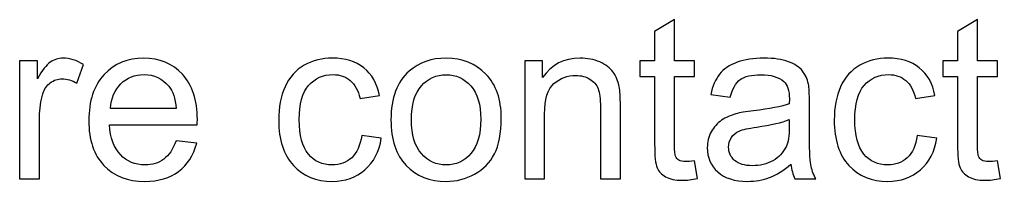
# Model space of a CAD drawing. Header units: centimetres. Extents: x -121 to 177, y -44 to 114.
# Drawn here: x 171.611 to 175.268, y 87.492 to 88.095 of the extents above; entities that cross this region are included whole.
import ezdxf

# ---------------------------------------------------------------- set-up
doc = ezdxf.new("R2010")
doc.units = ezdxf.units.CM
doc.header["$MEASUREMENT"] = 0
doc.layers.add('Layer 1', color=7, linetype='Continuous')

msp = doc.modelspace()

# ---------------------------------------------------------------- linework, layer by layer
at = {"layer": 'Layer 1'}
for points, knots in [([(174.12751, 87.56873), (174.12751, 87.56873), (174.13823, 87.50298), (174.13823, 87.50298), (174.13823, 87.50298), (174.11735, 87.4986), (174.09858, 87.49634), (174.08207, 87.49634), (174.08207, 87.49634), (174.05498, 87.49634), (174.03409, 87.50058), (174.01914, 87.50919), (174.01914, 87.50919), (174.00432, 87.51765), (173.99388, 87.52894), (173.98781, 87.54291), (173.98781, 87.54291), (173.98174, 87.55674), (173.97864, 87.58609), (173.97864, 87.63068), (173.97864, 87.63068), (173.97864, 87.63068), (173.97864, 87.88327), (173.97864, 87.88327), (173.97864, 87.88327), (173.97864, 87.88327), (173.92403, 87.88327), (173.92403, 87.88327), (173.92403, 87.88327), (173.92403, 87.88327), (173.92403, 87.94113), (173.92403, 87.94113), (173.92403, 87.94113), (173.92403, 87.94113), (173.97864, 87.94113), (173.97864, 87.94113), (173.97864, 87.94113), (173.97864, 87.94113), (173.97864, 88.04993), (173.97864, 88.04993), (173.97864, 88.04993), (173.97864, 88.04993), (174.05272, 88.09452), (174.05272, 88.09452), (174.05272, 88.09452), (174.05272, 88.09452), (174.05272, 87.94113), (174.05272, 87.94113), (174.05272, 87.94113), (174.05272, 87.94113), (174.12751, 87.94113), (174.12751, 87.94113), (174.12751, 87.94113), (174.12751, 87.94113), (174.12751, 87.88327), (174.12751, 87.88327), (174.12751, 87.88327), (174.12751, 87.88327), (174.05272, 87.88327), (174.05272, 87.88327), (174.05272, 87.88327), (174.05272, 87.88327), (174.05272, 87.62659), (174.05272, 87.62659), (174.05272, 87.62659), (174.05272, 87.60528), (174.05399, 87.59174), (174.05653, 87.58567), (174.05653, 87.58567), (174.05921, 87.5796), (174.06345, 87.5748), (174.06937, 87.57113), (174.06937, 87.57113), (174.0753, 87.56761), (174.08377, 87.56577), (174.09477, 87.56577), (174.09477, 87.56577), (174.1031, 87.56577), (174.11396, 87.56676), (174.12751, 87.56873)], [0, 0, 0, 0, 0.05, 0.05, 0.05, 0.05, 0.1, 0.1, 0.1, 0.1, 0.15, 0.15, 0.15, 0.15, 0.2, 0.2, 0.2, 0.2, 0.25, 0.25, 0.25, 0.25, 0.3, 0.3, 0.3, 0.3, 0.35, 0.35, 0.35, 0.35, 0.4, 0.4, 0.4, 0.4, 0.45, 0.45, 0.45, 0.45, 0.5, 0.5, 0.5, 0.5, 0.55, 0.55, 0.55, 0.55, 0.6, 0.6, 0.6, 0.6, 0.65, 0.65, 0.65, 0.65, 0.7, 0.7, 0.7, 0.7, 0.75, 0.75, 0.75, 0.75, 0.8, 0.8, 0.8, 0.8, 0.85, 0.85, 0.85, 0.85, 0.9, 0.9, 0.9, 0.9, 0.95, 0.95, 0.95, 0.95, 1, 1, 1, 1]), ([(175.25697, 87.56873), (175.25697, 87.56873), (175.26769, 87.50298), (175.26769, 87.50298), (175.26769, 87.50298), (175.24681, 87.4986), (175.22804, 87.49634), (175.21153, 87.49634), (175.21153, 87.49634), (175.18444, 87.49634), (175.16355, 87.50058), (175.1486, 87.50919), (175.1486, 87.50919), (175.13378, 87.51765), (175.12334, 87.52894), (175.11727, 87.54291), (175.11727, 87.54291), (175.1112, 87.55674), (175.1081, 87.58609), (175.1081, 87.63068), (175.1081, 87.63068), (175.1081, 87.63068), (175.1081, 87.88327), (175.1081, 87.88327), (175.1081, 87.88327), (175.1081, 87.88327), (175.05349, 87.88327), (175.05349, 87.88327), (175.05349, 87.88327), (175.05349, 87.88327), (175.05349, 87.94113), (175.05349, 87.94113), (175.05349, 87.94113), (175.05349, 87.94113), (175.1081, 87.94113), (175.1081, 87.94113), (175.1081, 87.94113), (175.1081, 87.94113), (175.1081, 88.04993), (175.1081, 88.04993), (175.1081, 88.04993), (175.1081, 88.04993), (175.18218, 88.09452), (175.18218, 88.09452), (175.18218, 88.09452), (175.18218, 88.09452), (175.18218, 87.94113), (175.18218, 87.94113), (175.18218, 87.94113), (175.18218, 87.94113), (175.25697, 87.94113), (175.25697, 87.94113), (175.25697, 87.94113), (175.25697, 87.94113), (175.25697, 87.88327), (175.25697, 87.88327), (175.25697, 87.88327), (175.25697, 87.88327), (175.18218, 87.88327), (175.18218, 87.88327), (175.18218, 87.88327), (175.18218, 87.88327), (175.18218, 87.62659), (175.18218, 87.62659), (175.18218, 87.62659), (175.18218, 87.60528), (175.18345, 87.59174), (175.18599, 87.58567), (175.18599, 87.58567), (175.18867, 87.5796), (175.19291, 87.5748), (175.19883, 87.57113), (175.19883, 87.57113), (175.20476, 87.56761), (175.21323, 87.56577), (175.22423, 87.56577), (175.22423, 87.56577), (175.23256, 87.56577), (175.24342, 87.56676), (175.25697, 87.56873)], [0, 0, 0, 0, 0.05, 0.05, 0.05, 0.05, 0.1, 0.1, 0.1, 0.1, 0.15, 0.15, 0.15, 0.15, 0.2, 0.2, 0.2, 0.2, 0.25, 0.25, 0.25, 0.25, 0.3, 0.3, 0.3, 0.3, 0.35, 0.35, 0.35, 0.35, 0.4, 0.4, 0.4, 0.4, 0.45, 0.45, 0.45, 0.45, 0.5, 0.5, 0.5, 0.5, 0.55, 0.55, 0.55, 0.55, 0.6, 0.6, 0.6, 0.6, 0.65, 0.65, 0.65, 0.65, 0.7, 0.7, 0.7, 0.7, 0.75, 0.75, 0.75, 0.75, 0.8, 0.8, 0.8, 0.8, 0.85, 0.85, 0.85, 0.85, 0.9, 0.9, 0.9, 0.9, 0.95, 0.95, 0.95, 0.95, 1, 1, 1, 1]), ([(171.61106, 87.50213), (171.61106, 87.50213), (171.61106, 87.94113), (171.61106, 87.94113), (171.61106, 87.94113), (171.61106, 87.94113), (171.67795, 87.94113), (171.67795, 87.94113), (171.67795, 87.94113), (171.67795, 87.94113), (171.67795, 87.87466), (171.67795, 87.87466), (171.67795, 87.87466), (171.69502, 87.90571), (171.71083, 87.92631), (171.72536, 87.93619), (171.72536, 87.93619), (171.73976, 87.94607), (171.7557, 87.95115), (171.77306, 87.95115), (171.77306, 87.95115), (171.79818, 87.95115), (171.82358, 87.9431), (171.84954, 87.92716), (171.84954, 87.92716), (171.84954, 87.92716), (171.82386, 87.85801), (171.82386, 87.85801), (171.82386, 87.85801), (171.8058, 87.86888), (171.78759, 87.87424), (171.76939, 87.87424), (171.76939, 87.87424), (171.75302, 87.87424), (171.73849, 87.8693), (171.72551, 87.85957), (171.72551, 87.85957), (171.71252, 87.84969), (171.70335, 87.83614), (171.69785, 87.81878), (171.69785, 87.81878), (171.68952, 87.7924), (171.68543, 87.76347), (171.68543, 87.732), (171.68543, 87.732), (171.68543, 87.732), (171.68543, 87.50213), (171.68543, 87.50213), (171.68543, 87.50213), (171.68543, 87.50213), (171.61106, 87.50213), (171.61106, 87.50213)], [0, 0, 0, 0, 0.0769231, 0.0769231, 0.0769231, 0.0769231, 0.1538462, 0.1538462, 0.1538462, 0.1538462, 0.2307692, 0.2307692, 0.2307692, 0.2307692, 0.3076923, 0.3076923, 0.3076923, 0.3076923, 0.3846154, 0.3846154, 0.3846154, 0.3846154, 0.4615385, 0.4615385, 0.4615385, 0.4615385, 0.5384615, 0.5384615, 0.5384615, 0.5384615, 0.6153846, 0.6153846, 0.6153846, 0.6153846, 0.6923077, 0.6923077, 0.6923077, 0.6923077, 0.7692308, 0.7692308, 0.7692308, 0.7692308, 0.8461538, 0.8461538, 0.8461538, 0.8461538, 0.9230769, 0.9230769, 0.9230769, 0.9230769, 1, 1, 1, 1]), ([(172.19428, 87.64352), (172.19428, 87.64352), (172.27118, 87.63407), (172.27118, 87.63407), (172.27118, 87.63407), (172.25905, 87.58905), (172.23661, 87.5542), (172.20387, 87.52936), (172.20387, 87.52936), (172.17099, 87.50467), (172.12908, 87.49225), (172.07814, 87.49225), (172.07814, 87.49225), (172.01394, 87.49225), (171.96299, 87.51201), (171.92546, 87.55152), (171.92546, 87.55152), (171.88778, 87.59103), (171.86901, 87.64649), (171.86901, 87.71789), (171.86901, 87.71789), (171.86901, 87.79183), (171.88806, 87.84912), (171.92602, 87.8899), (171.92602, 87.8899), (171.96412, 87.93069), (172.01337, 87.95115), (172.07405, 87.95115), (172.07405, 87.95115), (172.13275, 87.95115), (172.18073, 87.93111), (172.21784, 87.89117), (172.21784, 87.89117), (172.2551, 87.85124), (172.27372, 87.79494), (172.27372, 87.72255), (172.27372, 87.72255), (172.27372, 87.71803), (172.27358, 87.7114), (172.2733, 87.70265), (172.2733, 87.70265), (172.2733, 87.70265), (171.94592, 87.70265), (171.94592, 87.70265), (171.94592, 87.70265), (171.9486, 87.65439), (171.96229, 87.61742), (171.98684, 87.59188), (171.98684, 87.59188), (172.0114, 87.56619), (172.04188, 87.55335), (172.07857, 87.55335), (172.07857, 87.55335), (172.1058, 87.55335), (172.12908, 87.56055), (172.14842, 87.57494), (172.14842, 87.57494), (172.16775, 87.5892), (172.18299, 87.61206), (172.19428, 87.64352)], [0, 0, 0, 0, 0.0666667, 0.0666667, 0.0666667, 0.0666667, 0.1333333, 0.1333333, 0.1333333, 0.1333333, 0.2, 0.2, 0.2, 0.2, 0.2666667, 0.2666667, 0.2666667, 0.2666667, 0.3333333, 0.3333333, 0.3333333, 0.3333333, 0.4, 0.4, 0.4, 0.4, 0.4666667, 0.4666667, 0.4666667, 0.4666667, 0.5333333, 0.5333333, 0.5333333, 0.5333333, 0.6, 0.6, 0.6, 0.6, 0.6666667, 0.6666667, 0.6666667, 0.6666667, 0.7333333, 0.7333333, 0.7333333, 0.7333333, 0.8, 0.8, 0.8, 0.8, 0.8666667, 0.8666667, 0.8666667, 0.8666667, 0.9333333, 0.9333333, 0.9333333, 0.9333333, 1, 1, 1, 1]), ([(172.88643, 87.663), (172.88643, 87.663), (172.95952, 87.6534), (172.95952, 87.6534), (172.95952, 87.6534), (172.95162, 87.60302), (172.93116, 87.56351), (172.89814, 87.53501), (172.89814, 87.53501), (172.86526, 87.5065), (172.82476, 87.49225), (172.77678, 87.49225), (172.77678, 87.49225), (172.71681, 87.49225), (172.66841, 87.51187), (172.632, 87.5511), (172.632, 87.5511), (172.59545, 87.59032), (172.57711, 87.64663), (172.57711, 87.72001), (172.57711, 87.72001), (172.57711, 87.76742), (172.58501, 87.80891), (172.60068, 87.84447), (172.60068, 87.84447), (172.61648, 87.88003), (172.64033, 87.9067), (172.6725, 87.92448), (172.6725, 87.92448), (172.70453, 87.94226), (172.73953, 87.95115), (172.77721, 87.95115), (172.77721, 87.95115), (172.8249, 87.95115), (172.86399, 87.93901), (172.89419, 87.91488), (172.89419, 87.91488), (172.92453, 87.89075), (172.944, 87.8566), (172.95261, 87.81215), (172.95261, 87.81215), (172.95261, 87.81215), (172.88022, 87.801), (172.88022, 87.801), (172.88022, 87.801), (172.8733, 87.8305), (172.86117, 87.85265), (172.84367, 87.86761), (172.84367, 87.86761), (172.82617, 87.88243), (172.80501, 87.8899), (172.78017, 87.8899), (172.78017, 87.8899), (172.74263, 87.8899), (172.71215, 87.8765), (172.68873, 87.84955), (172.68873, 87.84955), (172.6653, 87.82274), (172.65359, 87.78026), (172.65359, 87.72212), (172.65359, 87.72212), (172.65359, 87.66314), (172.66488, 87.62024), (172.6876, 87.59343), (172.6876, 87.59343), (172.71018, 87.56676), (172.73967, 87.55335), (172.77608, 87.55335), (172.77608, 87.55335), (172.80529, 87.55335), (172.82956, 87.56238), (172.84917, 87.58031), (172.84917, 87.58031), (172.86879, 87.59823), (172.88121, 87.62574), (172.88643, 87.663)], [0, 0, 0, 0, 0.0526316, 0.0526316, 0.0526316, 0.0526316, 0.1052632, 0.1052632, 0.1052632, 0.1052632, 0.1578947, 0.1578947, 0.1578947, 0.1578947, 0.2105263, 0.2105263, 0.2105263, 0.2105263, 0.2631579, 0.2631579, 0.2631579, 0.2631579, 0.3157895, 0.3157895, 0.3157895, 0.3157895, 0.3684211, 0.3684211, 0.3684211, 0.3684211, 0.4210526, 0.4210526, 0.4210526, 0.4210526, 0.4736842, 0.4736842, 0.4736842, 0.4736842, 0.5263158, 0.5263158, 0.5263158, 0.5263158, 0.5789474, 0.5789474, 0.5789474, 0.5789474, 0.6315789, 0.6315789, 0.6315789, 0.6315789, 0.6842105, 0.6842105, 0.6842105, 0.6842105, 0.7368421, 0.7368421, 0.7368421, 0.7368421, 0.7894737, 0.7894737, 0.7894737, 0.7894737, 0.8421053, 0.8421053, 0.8421053, 0.8421053, 0.8947368, 0.8947368, 0.8947368, 0.8947368, 0.9473684, 0.9473684, 0.9473684, 0.9473684, 1, 1, 1, 1]), ([(172.99551, 87.7217), (172.99551, 87.80298), (173.01809, 87.86323), (173.06339, 87.90232), (173.06339, 87.90232), (173.10106, 87.93478), (173.14707, 87.95115), (173.20139, 87.95115), (173.20139, 87.95115), (173.26179, 87.95115), (173.31118, 87.93139), (173.34942, 87.89174), (173.34942, 87.89174), (173.3878, 87.85223), (173.40685, 87.79762), (173.40685, 87.72791), (173.40685, 87.72791), (173.40685, 87.67132), (173.39839, 87.62687), (173.38145, 87.59456), (173.38145, 87.59456), (173.36452, 87.5621), (173.33982, 87.53698), (173.30751, 87.51906), (173.30751, 87.51906), (173.27505, 87.50114), (173.23978, 87.49225), (173.20139, 87.49225), (173.20139, 87.49225), (173.14001, 87.49225), (173.09034, 87.51187), (173.05238, 87.55138), (173.05238, 87.55138), (173.01442, 87.59075), (172.99551, 87.64748), (172.99551, 87.7217)], [0, 0, 0, 0, 0.1111111, 0.1111111, 0.1111111, 0.1111111, 0.2222222, 0.2222222, 0.2222222, 0.2222222, 0.3333333, 0.3333333, 0.3333333, 0.3333333, 0.4444444, 0.4444444, 0.4444444, 0.4444444, 0.5555556, 0.5555556, 0.5555556, 0.5555556, 0.6666667, 0.6666667, 0.6666667, 0.6666667, 0.7777778, 0.7777778, 0.7777778, 0.7777778, 0.8888889, 0.8888889, 0.8888889, 0.8888889, 1, 1, 1, 1]), ([(173.4942, 87.50213), (173.4942, 87.50213), (173.4942, 87.94113), (173.4942, 87.94113), (173.4942, 87.94113), (173.4942, 87.94113), (173.56109, 87.94113), (173.56109, 87.94113), (173.56109, 87.94113), (173.56109, 87.94113), (173.56109, 87.87876), (173.56109, 87.87876), (173.56109, 87.87876), (173.5934, 87.92702), (173.63997, 87.95115), (173.70079, 87.95115), (173.70079, 87.95115), (173.72732, 87.95115), (173.75159, 87.94635), (173.77374, 87.9369), (173.77374, 87.9369), (173.79604, 87.9273), (173.81255, 87.91488), (173.82355, 87.89936), (173.82355, 87.89936), (173.8347, 87.88398), (173.84232, 87.86563), (173.84684, 87.84447), (173.84684, 87.84447), (173.84952, 87.83064), (173.85093, 87.80651), (173.85093, 87.77208), (173.85093, 87.77208), (173.85093, 87.77208), (173.85093, 87.50213), (173.85093, 87.50213), (173.85093, 87.50213), (173.85093, 87.50213), (173.77642, 87.50213), (173.77642, 87.50213), (173.77642, 87.50213), (173.77642, 87.50213), (173.77642, 87.76925), (173.77642, 87.76925), (173.77642, 87.76925), (173.77642, 87.79945), (173.7736, 87.82217), (173.76782, 87.83727), (173.76782, 87.83727), (173.76203, 87.85223), (173.75173, 87.86422), (173.73705, 87.87311), (173.73705, 87.87311), (173.72224, 87.88214), (173.70502, 87.88666), (173.68512, 87.88666), (173.68512, 87.88666), (173.65337, 87.88666), (173.62614, 87.8765), (173.603, 87.85646), (173.603, 87.85646), (173.58, 87.83628), (173.56857, 87.79818), (173.56857, 87.74188), (173.56857, 87.74188), (173.56857, 87.74188), (173.56857, 87.50213), (173.56857, 87.50213), (173.56857, 87.50213), (173.56857, 87.50213), (173.4942, 87.50213), (173.4942, 87.50213)], [0, 0, 0, 0, 0.0555556, 0.0555556, 0.0555556, 0.0555556, 0.1111111, 0.1111111, 0.1111111, 0.1111111, 0.1666667, 0.1666667, 0.1666667, 0.1666667, 0.2222222, 0.2222222, 0.2222222, 0.2222222, 0.2777778, 0.2777778, 0.2777778, 0.2777778, 0.3333333, 0.3333333, 0.3333333, 0.3333333, 0.3888889, 0.3888889, 0.3888889, 0.3888889, 0.4444444, 0.4444444, 0.4444444, 0.4444444, 0.5, 0.5, 0.5, 0.5, 0.5555556, 0.5555556, 0.5555556, 0.5555556, 0.6111111, 0.6111111, 0.6111111, 0.6111111, 0.6666667, 0.6666667, 0.6666667, 0.6666667, 0.7222222, 0.7222222, 0.7222222, 0.7222222, 0.7777778, 0.7777778, 0.7777778, 0.7777778, 0.8333333, 0.8333333, 0.8333333, 0.8333333, 0.8888889, 0.8888889, 0.8888889, 0.8888889, 0.9444444, 0.9444444, 0.9444444, 0.9444444, 1, 1, 1, 1]), ([(174.48678, 87.55632), (174.45912, 87.53289), (174.43259, 87.51638), (174.40719, 87.50665), (174.40719, 87.50665), (174.38165, 87.49705), (174.35427, 87.49225), (174.32506, 87.49225), (174.32506, 87.49225), (174.2768, 87.49225), (174.23983, 87.50396), (174.21387, 87.52753), (174.21387, 87.52753), (174.18804, 87.5511), (174.17506, 87.58129), (174.17506, 87.61784), (174.17506, 87.61784), (174.17506, 87.63943), (174.17986, 87.65905), (174.18974, 87.67683), (174.18974, 87.67683), (174.19947, 87.69461), (174.21231, 87.70886), (174.22812, 87.71958), (174.22812, 87.71958), (174.24406, 87.73031), (174.26184, 87.73849), (174.28174, 87.744), (174.28174, 87.744), (174.29628, 87.74781), (174.31829, 87.75162), (174.34778, 87.75514), (174.34778, 87.75514), (174.4079, 87.76234), (174.4522, 87.77081), (174.48057, 87.78083), (174.48057, 87.78083), (174.48085, 87.79099), (174.48099, 87.79748), (174.48099, 87.80016), (174.48099, 87.80016), (174.48099, 87.8305), (174.47394, 87.85195), (174.45982, 87.86422), (174.45982, 87.86422), (174.44092, 87.88116), (174.41255, 87.88948), (174.37516, 87.88948), (174.37516, 87.88948), (174.34016, 87.88948), (174.31434, 87.88341), (174.29755, 87.87114), (174.29755, 87.87114), (174.28089, 87.85886), (174.26862, 87.83713), (174.26057, 87.80594), (174.26057, 87.80594), (174.26057, 87.80594), (174.1879, 87.81596), (174.1879, 87.81596), (174.1879, 87.81596), (174.19453, 87.84701), (174.2054, 87.87227), (174.2205, 87.89132), (174.2205, 87.89132), (174.2356, 87.91051), (174.25761, 87.92532), (174.28626, 87.93563), (174.28626, 87.93563), (174.3149, 87.94593), (174.34806, 87.95115), (174.38588, 87.95115), (174.38588, 87.95115), (174.42342, 87.95115), (174.45376, 87.94663), (174.47718, 87.93788), (174.47718, 87.93788), (174.50061, 87.92899), (174.51782, 87.91799), (174.52897, 87.90458), (174.52897, 87.90458), (174.53998, 87.89117), (174.5476, 87.87438), (174.55211, 87.85392), (174.55211, 87.85392), (174.55451, 87.84122), (174.55578, 87.81836), (174.55578, 87.78534), (174.55578, 87.78534), (174.55578, 87.78534), (174.55578, 87.68614), (174.55578, 87.68614), (174.55578, 87.68614), (174.55578, 87.61685), (174.55733, 87.57311), (174.56058, 87.55491), (174.56058, 87.55491), (174.56368, 87.53656), (174.57003, 87.51892), (174.57935, 87.50213), (174.57935, 87.50213), (174.57935, 87.50213), (174.50159, 87.50213), (174.50159, 87.50213), (174.50159, 87.50213), (174.49397, 87.51751), (174.48889, 87.53557), (174.48678, 87.55632)], [0, 0, 0, 0, 0.037037, 0.037037, 0.037037, 0.037037, 0.0740741, 0.0740741, 0.0740741, 0.0740741, 0.1111111, 0.1111111, 0.1111111, 0.1111111, 0.1481481, 0.1481481, 0.1481481, 0.1481481, 0.1851852, 0.1851852, 0.1851852, 0.1851852, 0.2222222, 0.2222222, 0.2222222, 0.2222222, 0.2592593, 0.2592593, 0.2592593, 0.2592593, 0.2962963, 0.2962963, 0.2962963, 0.2962963, 0.3333333, 0.3333333, 0.3333333, 0.3333333, 0.3703704, 0.3703704, 0.3703704, 0.3703704, 0.4074074, 0.4074074, 0.4074074, 0.4074074, 0.4444444, 0.4444444, 0.4444444, 0.4444444, 0.4814815, 0.4814815, 0.4814815, 0.4814815, 0.5185185, 0.5185185, 0.5185185, 0.5185185, 0.5555556, 0.5555556, 0.5555556, 0.5555556, 0.5925926, 0.5925926, 0.5925926, 0.5925926, 0.6296296, 0.6296296, 0.6296296, 0.6296296, 0.6666667, 0.6666667, 0.6666667, 0.6666667, 0.7037037, 0.7037037, 0.7037037, 0.7037037, 0.7407407, 0.7407407, 0.7407407, 0.7407407, 0.7777778, 0.7777778, 0.7777778, 0.7777778, 0.8148148, 0.8148148, 0.8148148, 0.8148148, 0.8518519, 0.8518519, 0.8518519, 0.8518519, 0.8888889, 0.8888889, 0.8888889, 0.8888889, 0.9259259, 0.9259259, 0.9259259, 0.9259259, 0.962963, 0.962963, 0.962963, 0.962963, 1, 1, 1, 1]), ([(174.95767, 87.663), (174.95767, 87.663), (175.03076, 87.6534), (175.03076, 87.6534), (175.03076, 87.6534), (175.02286, 87.60302), (175.0024, 87.56351), (174.96938, 87.53501), (174.96938, 87.53501), (174.9365, 87.5065), (174.896, 87.49225), (174.84802, 87.49225), (174.84802, 87.49225), (174.78805, 87.49225), (174.73965, 87.51187), (174.70324, 87.5511), (174.70324, 87.5511), (174.66669, 87.59032), (174.64835, 87.64663), (174.64835, 87.72001), (174.64835, 87.72001), (174.64835, 87.76742), (174.65625, 87.80891), (174.67192, 87.84447), (174.67192, 87.84447), (174.68772, 87.88003), (174.71157, 87.9067), (174.74374, 87.92448), (174.74374, 87.92448), (174.77577, 87.94226), (174.81077, 87.95115), (174.84845, 87.95115), (174.84845, 87.95115), (174.89614, 87.95115), (174.93523, 87.93901), (174.96543, 87.91488), (174.96543, 87.91488), (174.99577, 87.89075), (175.01524, 87.8566), (175.02385, 87.81215), (175.02385, 87.81215), (175.02385, 87.81215), (174.95146, 87.801), (174.95146, 87.801), (174.95146, 87.801), (174.94454, 87.8305), (174.93241, 87.85265), (174.91491, 87.86761), (174.91491, 87.86761), (174.89741, 87.88243), (174.87625, 87.8899), (174.85141, 87.8899), (174.85141, 87.8899), (174.81387, 87.8899), (174.78339, 87.8765), (174.75997, 87.84955), (174.75997, 87.84955), (174.73654, 87.82274), (174.72483, 87.78026), (174.72483, 87.72212), (174.72483, 87.72212), (174.72483, 87.66314), (174.73612, 87.62024), (174.75884, 87.59343), (174.75884, 87.59343), (174.78142, 87.56676), (174.81091, 87.55335), (174.84732, 87.55335), (174.84732, 87.55335), (174.87653, 87.55335), (174.9008, 87.56238), (174.92041, 87.58031), (174.92041, 87.58031), (174.94003, 87.59823), (174.95245, 87.62574), (174.95767, 87.663)], [0, 0, 0, 0, 0.0526316, 0.0526316, 0.0526316, 0.0526316, 0.1052632, 0.1052632, 0.1052632, 0.1052632, 0.1578947, 0.1578947, 0.1578947, 0.1578947, 0.2105263, 0.2105263, 0.2105263, 0.2105263, 0.2631579, 0.2631579, 0.2631579, 0.2631579, 0.3157895, 0.3157895, 0.3157895, 0.3157895, 0.3684211, 0.3684211, 0.3684211, 0.3684211, 0.4210526, 0.4210526, 0.4210526, 0.4210526, 0.4736842, 0.4736842, 0.4736842, 0.4736842, 0.5263158, 0.5263158, 0.5263158, 0.5263158, 0.5789474, 0.5789474, 0.5789474, 0.5789474, 0.6315789, 0.6315789, 0.6315789, 0.6315789, 0.6842105, 0.6842105, 0.6842105, 0.6842105, 0.7368421, 0.7368421, 0.7368421, 0.7368421, 0.7894737, 0.7894737, 0.7894737, 0.7894737, 0.8421053, 0.8421053, 0.8421053, 0.8421053, 0.8947368, 0.8947368, 0.8947368, 0.8947368, 0.9473684, 0.9473684, 0.9473684, 0.9473684, 1, 1, 1, 1]), ([(171.95001, 87.76389), (171.95001, 87.76389), (172.19512, 87.76389), (172.19512, 87.76389), (172.19512, 87.76389), (172.19188, 87.80072), (172.18242, 87.82852), (172.16704, 87.84687), (172.16704, 87.84687), (172.14334, 87.87551), (172.11257, 87.8899), (172.0749, 87.8899), (172.0749, 87.8899), (172.04075, 87.8899), (172.01196, 87.87847), (171.98868, 87.85561), (171.98868, 87.85561), (171.96539, 87.83275), (171.95255, 87.80213), (171.95001, 87.76389)], [0, 0, 0, 0, 0.2, 0.2, 0.2, 0.2, 0.4, 0.4, 0.4, 0.4, 0.6, 0.6, 0.6, 0.6, 0.8, 0.8, 0.8, 0.8, 1, 1, 1, 1]), ([(173.07199, 87.7217), (173.07199, 87.6654), (173.08427, 87.62334), (173.10882, 87.5954), (173.10882, 87.5954), (173.13338, 87.56732), (173.16428, 87.55335), (173.20139, 87.55335), (173.20139, 87.55335), (173.23836, 87.55335), (173.26913, 87.56746), (173.29368, 87.59555), (173.29368, 87.59555), (173.31809, 87.62363), (173.33037, 87.66653), (173.33037, 87.7241), (173.33037, 87.7241), (173.33037, 87.77843), (173.31809, 87.81963), (173.2934, 87.84757), (173.2934, 87.84757), (173.2687, 87.87551), (173.23808, 87.88948), (173.20139, 87.88948), (173.20139, 87.88948), (173.16428, 87.88948), (173.13338, 87.87551), (173.10882, 87.84771), (173.10882, 87.84771), (173.08427, 87.81991), (173.07199, 87.77786), (173.07199, 87.7217)], [0, 0, 0, 0, 0.125, 0.125, 0.125, 0.125, 0.25, 0.25, 0.25, 0.25, 0.375, 0.375, 0.375, 0.375, 0.5, 0.5, 0.5, 0.5, 0.625, 0.625, 0.625, 0.625, 0.75, 0.75, 0.75, 0.75, 0.875, 0.875, 0.875, 0.875, 1, 1, 1, 1]), ([(174.48057, 87.72255), (174.45347, 87.7114), (174.41298, 87.70209), (174.35907, 87.69432), (174.35907, 87.69432), (174.32845, 87.68995), (174.30672, 87.68501), (174.29416, 87.67951), (174.29416, 87.67951), (174.28146, 87.674), (174.27158, 87.66596), (174.26481, 87.65524), (174.26481, 87.65524), (174.25789, 87.64465), (174.25437, 87.63294), (174.25437, 87.61996), (174.25437, 87.61996), (174.25437, 87.60006), (174.26199, 87.58355), (174.27694, 87.57029), (174.27694, 87.57029), (174.2919, 87.55716), (174.31392, 87.55053), (174.34284, 87.55053), (174.34284, 87.55053), (174.37149, 87.55053), (174.39703, 87.55674), (174.41933, 87.5693), (174.41933, 87.5693), (174.44162, 87.58186), (174.45813, 87.59907), (174.46857, 87.6208), (174.46857, 87.6208), (174.47662, 87.6376), (174.48057, 87.66243), (174.48057, 87.69517), (174.48057, 87.69517), (174.48057, 87.69517), (174.48057, 87.72255), (174.48057, 87.72255)], [0, 0, 0, 0, 0.1, 0.1, 0.1, 0.1, 0.2, 0.2, 0.2, 0.2, 0.3, 0.3, 0.3, 0.3, 0.4, 0.4, 0.4, 0.4, 0.5, 0.5, 0.5, 0.5, 0.6, 0.6, 0.6, 0.6, 0.7, 0.7, 0.7, 0.7, 0.8, 0.8, 0.8, 0.8, 0.9, 0.9, 0.9, 0.9, 1, 1, 1, 1])]:
    msp.add_open_spline(points, degree=3, knots=knots, dxfattribs=at)

doc.saveas('drawing.dxf')
